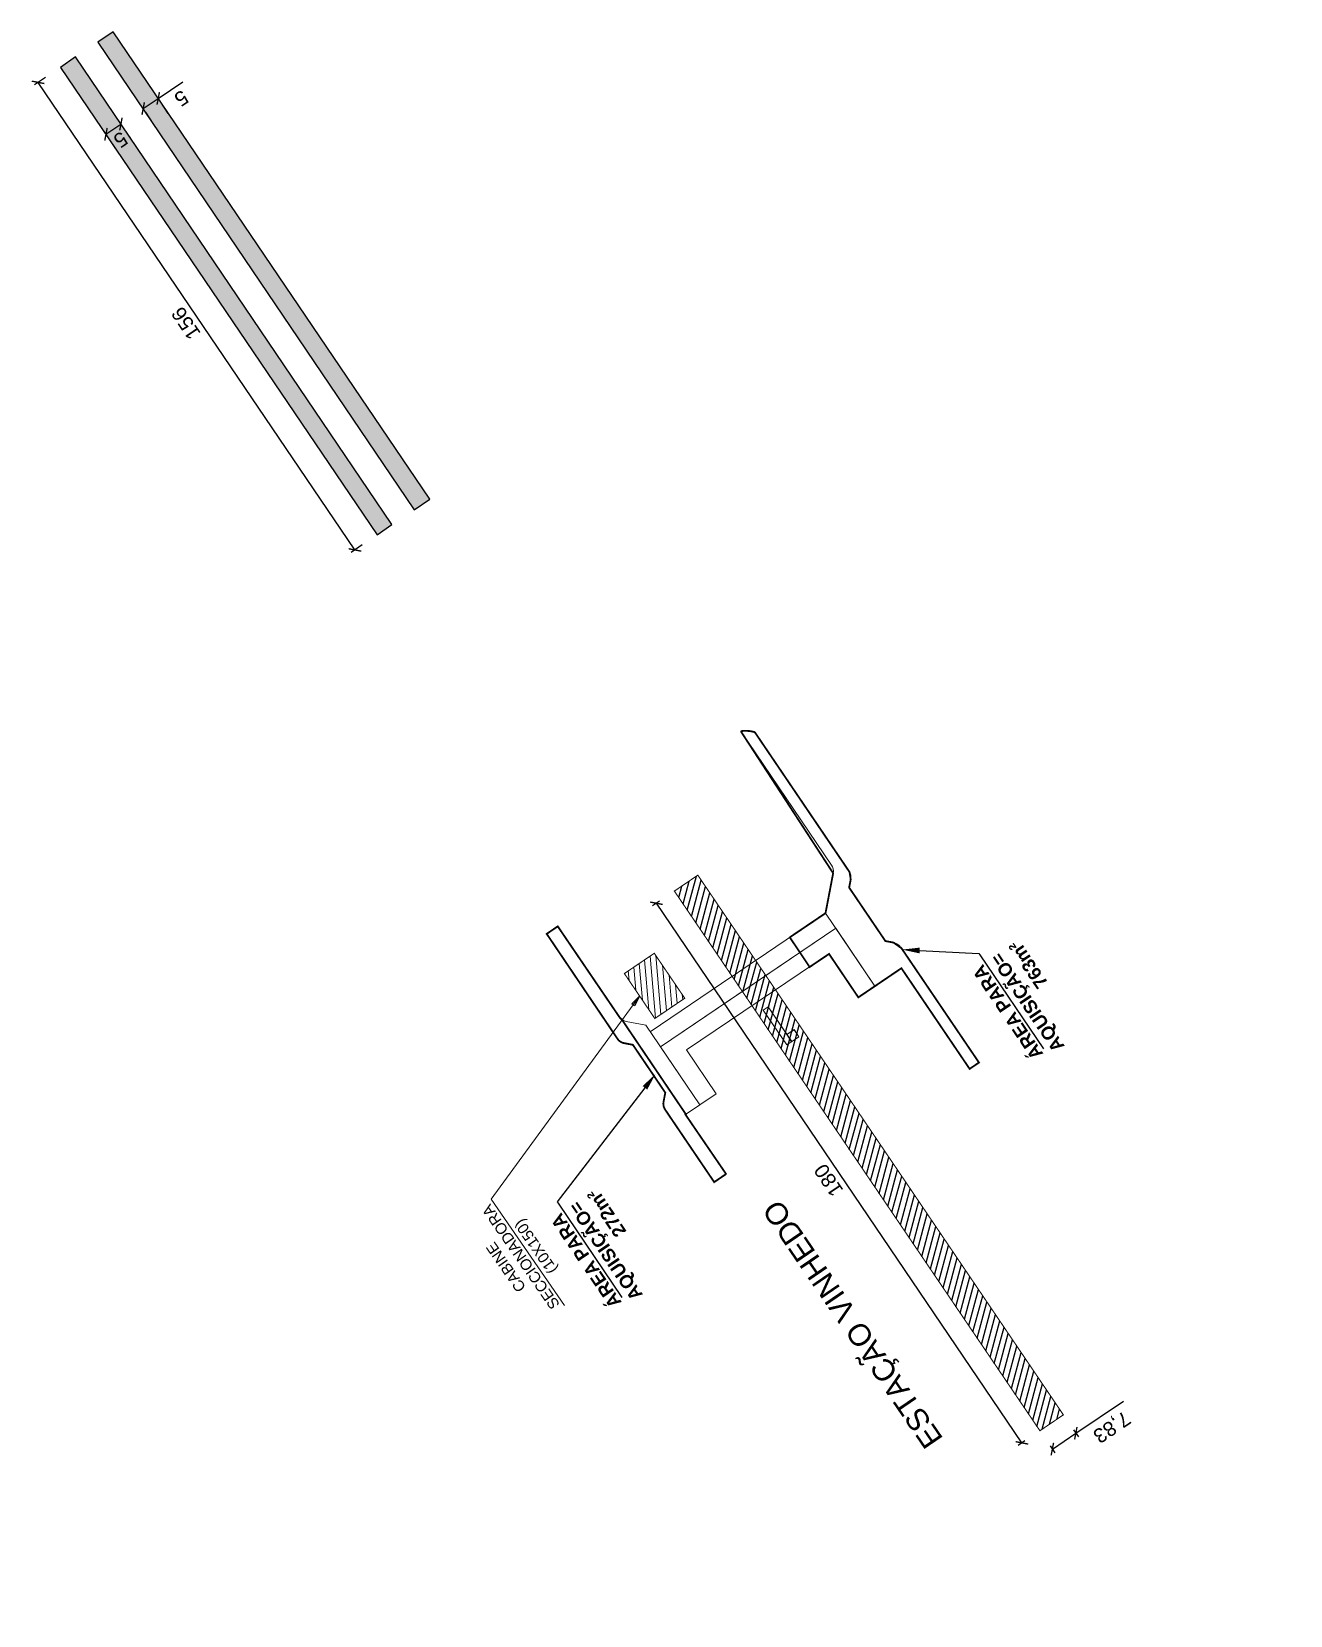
# Model space of a CAD drawing. Header units: metres. Extents: x 286532 to 329498, y 7396783 to 7466136.
# Drawn here: x 298083.6 to 298431.2, y 7451491.5 to 7451928.8 of the extents above; entities that cross this region are included whole.
import ezdxf
from ezdxf import colors
from ezdxf.entities.mleader import LeaderData, LeaderLine
from ezdxf.math import Vec2, Vec3

# ---------------------------------------------------------------- set-up
doc = ezdxf.new("R2010")
doc.units = ezdxf.units.M
doc.header["$LTSCALE"] = 10
doc.linetypes.add('DASHED', pattern=[0.75, 0.5, -0.25])
doc.linetypes.add('DASHED2', pattern=[0.375, 0.25, -0.125])
doc.layers.get('0').update_dxf_attribs({"color": 255})
for name, color, linetype, lineweight in [('_  ARQ-AUX-001', 1, 'Continuous', 5), ('_AUX-PLATAFORMA COTAS', 1, 'Continuous', 25), ('_AUX-PLATAFORMA EXISTENTE', 252, 'Continuous', 25), ('_AUX-PLATAFORMA NOVA', 3, 'DASHED', 25), ('_TEXTO DESAP ESTAÇÕES', 50, 'Continuous', 0)]:
    doc.layers.add(name, color=color, linetype=linetype, lineweight=lineweight)
doc.layers.add('TEXTO', color=3, linetype='Continuous')
doc.styles.add('ARIAL', font='arial.ttf')
doc.styles.add('DIM', font='arial.ttf', dxfattribs={"width": 0.8, "height": 1.5})
doc.styles.get("Standard").update_dxf_attribs({"font": 'arial.ttf'})
doc.dimstyles.new('ISO-25', dxfattribs={"dimtxt": 2.5, "dimasz": 2.5, "dimexe": 1.25, "dimexo": 0.625, "dimtad": 1, "dimtxsty": 'Standard', "dimcen": 2.5, "dimadec": 0, "dimazin": 0, "dimtfac": 1, "dimtmove": 0, "dimatfit": 3, "dimfxl": 1, "dimarcsym": 0})
doc.dimstyles.new('U-1_2000', dxfattribs={"dimscale": 2, "dimtxt": 1.5, "dimasz": 0.75, "dimexe": 0.75, "dimexo": 0.75, "dimgap": 0.25, "dimtad": 1, "dimzin": 4, "dimtxsty": 'DIM', "dimblk": 'ARCHTICK', "dimcen": 0.7, "dimdle": 0.75, "dimclrd": 256, "dimclre": 256, "dimclrt": 256, "dimaunit": 1, "dimadec": 3, "dimazin": 2, "dimtfac": 1, "dimtofl": 0, "dimtmove": 0, "dimatfit": 3, "dimldrblk": 'CLOSEDBLANK', "dimfxl": 0, "dimtolj": 1, "dimtzin": 0, "dimlwd": -1, "dimlwe": -1, "dimarcsym": 0})

# ---------------------------------------------------------------- blocks, each defined once
blk = doc.blocks.new('_ArchTick')
at = {"color": 0, "linetype": 'ByBlock', "const_width": 0.15}
blk.add_lwpolyline([(-0.5, -0.5), (0.5, 0.5)], dxfattribs=at)
blk = doc.blocks.new('A$C4DCA2627')
at = {"layer": '_  ARQ-AUX-001'}
for p, q in [((54.44, 108.93), (32.81, 108.97)), ((32.81, 108.97), (32.81, 105)), ((32.81, 105), (52.72, 105.08)), ((52.72, 105.08), (52.72, 100.3)), ((56.93, 108.96), (54.44, 108.93)), ((60.84, 106.3), (59.05, 108.09)), ((76.8, 106.3), (60.84, 106.3)), ((78.53, 108.04), (76.8, 106.3)), ((115.51, 108.82), (80.18, 108.88)), ((85.26, 105.08), (115.51, 105.13)), ((115.51, 105.13), (115.51, 108.82)), ((79.26, 100.3), (83.14, 104.2)), ((52.72, 100.3), (79.26, 100.3)), ((72.03, 100.3), (72.03, 73.14)), ((77.07, 73.14), (77.07, 100.3)), ((52.91, 71.12), (52.91, 69.48)), ((64.53, 71.12), (52.91, 71.12)), ((64.53, 69.48), (64.53, 71.12)), ((72.03, 73.14), (72.03, 73.01)), ((72.03, 73.01), (72.03, 65.17)), ((72.03, 73.01), (72.03, 73)), ((77.07, 73), (77.07, 73.14)), ((77.07, 65.17), (77.07, 73)), ((55.29, 69.52), (52.91, 69.52)), ((52.91, 69.52), (52.91, 67.12)), ((52.91, 69.48), (64.53, 69.48)), ((52.91, 67.08), (52.91, 67.12)), ((52.91, 67.12), (55.29, 67.12)), ((55.31, 67.08), (52.91, 67.08)), ((55.29, 67.12), (55.29, 69.52)), ((55.29, 67.12), (55.31, 67.12)), ((64.53, 69.48), (55.31, 69.48)), ((55.31, 69.48), (55.31, 67.08)), ((72.03, 65.17), (72.03, 65.14)), ((72.03, 65.14), (72.03, 41.88)), ((77.07, 65.14), (77.07, 65.17)), ((77.07, 64.99), (77.07, 65.14)), ((77.07, 41.88), (77.07, 64.99)), ((77.07, 41.87), (52.72, 41.87)), ((52.72, 41.87), (52.72, 33.03)), ((85.02, 33.92), (77.07, 41.87)), ((52.72, 33.03), (19.13, 33.02)), ((19.13, 33.02), (19.13, 29.97)), ((59.8, 30.87), (61.42, 32.49)), ((61.42, 32.49), (79.26, 32.49)), ((79.26, 32.49), (80.89, 30.86)), ((131.8, 33.06), (87.14, 33.04)), ((19.13, 29.97), (57.68, 29.99)), ((83.01, 29.99), (129.41, 30))]:
    blk.add_line(p, q, dxfattribs=at)
blk.add_lwpolyline([(52.72, 100.3), (52.72, 94.84), (67.29, 94.81), (67.2, 47.4), (52.72, 47.4), (52.72, 41.87), (72.03, 41.87), (72.03, 100.3), (52.72, 100.3)], dxfattribs=at)
for centre, radius, start, end in [((56.93, 105.96), 3, 45.0932, 90.0932), ((80.66, 105.92), 3, 99.2011, 135.0932), ((85.27, 102.08), 3, 90.0932, 135.0932), ((57.68, 32.99), 3, 270.0173, 315.0173), ((83.01, 32.99), 3, 225.0173, 270.0173), ((87.14, 36.04), 3, 225, 270.0173), ((123.69, 36.95), 9, 309.488, 334.4093)]:
    blk.add_arc(centre, radius, start, end, dxfattribs=at)
blk = doc.blocks.new('*D167')
at = {"layer": '_AUX-PLATAFORMA COTAS', "color": 0, "lineweight": -2, "ltscale": 0.05, "transparency": 16777216}
for p, q in [((298256.94, 7451688.69), (298255.08, 7451687.43)), ((298357.06, 7451539.1), (298256.12, 7451688.13)), ((298357.89, 7451539.66), (298356.03, 7451538.4))]:
    blk.add_line(p, q, dxfattribs=at)
at = {"layer": 'Defpoints', "color": 0, "ltscale": 0.05, "transparency": 16777216}
for p in [(298256.12, 7451688.13), (298261.08, 7451691.49), (298362.03, 7451542.46)]:
    blk.add_point(p, dxfattribs=at)
at = {"layer": '_AUX-PLATAFORMA COTAS', "color": 0, "lineweight": -2, "ltscale": 0.05, "transparency": 16777216, "xscale": 2.5, "yscale": 2.5, "zscale": 2.5}
for p, rotation in [((298256.12, 7451688.13), 124.1110728114907), ((298357.06, 7451539.1), 304.1110728114907)]:
    blk.add_blockref('_ArchTick', p, dxfattribs=dict(at, rotation=rotation))
at = {"layer": '_AUX-PLATAFORMA COTAS', "color": 0, "ltscale": 0.05, "transparency": 16777216, "insert": (298303.66, 7451611.63), "char_height": 4, "attachment_point": 5, "rotation": 124.1111}
blk.add_mtext('180', dxfattribs=at)
blk = doc.blocks.new('*D168')
at = {"layer": '_AUX-PLATAFORMA COTAS', "color": 0, "lineweight": -2, "ltscale": 0.05, "transparency": 16777216}
for p, q in [((298371.95, 7451541.77), (298385.08, 7451550.67)), ((298365.47, 7451537.38), (298371.95, 7451541.77)), ((298371.31, 7451542.72), (298372.66, 7451540.74)), ((298364.83, 7451538.33), (298366.18, 7451536.35))]:
    blk.add_line(p, q, dxfattribs=at)
at = {"layer": 'Defpoints', "color": 0, "ltscale": 0.05, "transparency": 16777216}
for p in [(298368.51, 7451546.86), (298362.03, 7451542.47), (298371.95, 7451541.77)]:
    blk.add_point(p, dxfattribs=at)
at = {"layer": '_AUX-PLATAFORMA COTAS', "color": 0, "lineweight": -2, "ltscale": 0.05, "transparency": 16777216, "xscale": 2.5, "yscale": 2.5, "zscale": 2.5}
for p, rotation in [((298371.95, 7451541.77), 34.11312590908596), ((298365.47, 7451537.38), 214.113125909086)]:
    blk.add_blockref('_ArchTick', p, dxfattribs=dict(at, rotation=rotation))
at = {"layer": '_AUX-PLATAFORMA COTAS', "color": 0, "ltscale": 0.05, "transparency": 16777216, "insert": (298381.74, 7451543.69), "char_height": 4, "attachment_point": 5, "rotation": 214.1131}
blk.add_mtext('7,83', dxfattribs=at)
blk = doc.blocks.new('*D169')
at = {"layer": '_AUX-PLATAFORMA COTAS', "color": 0, "lineweight": -2, "ltscale": 0.05, "transparency": 16777216}
for p, q in [((298087.37, 7451916.21), (298084.32, 7451914.14)), ((298172.87, 7451785.7), (298085.35, 7451914.84)), ((298174.89, 7451787.08), (298171.83, 7451785))]:
    blk.add_line(p, q, dxfattribs=at)
at = {"layer": 'Defpoints', "color": 0, "ltscale": 0.05, "transparency": 16777216}
for p in [(298091.51, 7451919.02), (298085.35, 7451914.84), (298179.03, 7451789.88)]:
    blk.add_point(p, dxfattribs=at)
at = {"layer": '_AUX-PLATAFORMA COTAS', "color": 0, "lineweight": -2, "ltscale": 0.05, "transparency": 16777216, "xscale": 2.5, "yscale": 2.5, "zscale": 2.5}
for p, rotation in [((298085.35, 7451914.84), 124.1260713209387), ((298172.87, 7451785.7), 304.1260713209388)]:
    blk.add_blockref('_ArchTick', p, dxfattribs=dict(at, rotation=rotation))
at = {"layer": '_AUX-PLATAFORMA COTAS', "color": 0, "ltscale": 0.05, "transparency": 16777216, "insert": (298126.18, 7451848.29), "char_height": 4, "attachment_point": 5, "rotation": 124.1261}
blk.add_mtext('156', dxfattribs=at)
blk = doc.blocks.new('*D170')
at = {"layer": '_AUX-PLATAFORMA COTAS', "color": 0, "lineweight": -2, "ltscale": 0.05, "transparency": 16777216}
for p, q in [((298104.1, 7451900.51), (298108.23, 7451903.33)), ((298110.99, 7451899.29), (298108.93, 7451902.3)), ((298106.85, 7451896.47), (298104.8, 7451899.48))]:
    blk.add_line(p, q, dxfattribs=at)
at = {"layer": 'Defpoints', "color": 0, "ltscale": 0.05, "transparency": 16777216}
for p in [(298108.17, 7451903.42), (298108.23, 7451903.33), (298104.03, 7451900.6)]:
    blk.add_point(p, dxfattribs=at)
at = {"layer": '_AUX-PLATAFORMA COTAS', "color": 0, "lineweight": -2, "ltscale": 0.05, "transparency": 16777216, "xscale": 2.5, "yscale": 2.5, "zscale": 2.5}
for p, rotation in [((298104.1, 7451900.51), 214.314719285944), ((298108.23, 7451903.33), 34.31471928594404)]:
    blk.add_blockref('_ArchTick', p, dxfattribs=dict(at, rotation=rotation))
at = {"layer": '_AUX-PLATAFORMA COTAS', "color": 0, "ltscale": 0.05, "transparency": 16777216, "insert": (298108.15, 7451899), "char_height": 4, "attachment_point": 5, "rotation": 214.3147}
blk.add_mtext('5', dxfattribs=at)
blk = doc.blocks.new('*D171')
at = {"layer": '_AUX-PLATAFORMA COTAS', "color": 0, "lineweight": -2, "ltscale": 0.05, "transparency": 16777216}
for p, q in [((298118.53, 7451910.4), (298125.29, 7451914.95)), ((298114.38, 7451907.61), (298118.53, 7451910.4)), ((298117.17, 7451903.46), (298115.08, 7451906.58)), ((298121.32, 7451906.25), (298119.22, 7451909.37))]:
    blk.add_line(p, q, dxfattribs=at)
at = {"layer": 'Defpoints', "color": 0, "ltscale": 0.05, "transparency": 16777216}
for p in [(298118.53, 7451910.4), (298118.53, 7451910.4), (298114.38, 7451907.61)]:
    blk.add_point(p, dxfattribs=at)
at = {"layer": '_AUX-PLATAFORMA COTAS', "color": 0, "lineweight": -2, "ltscale": 0.05, "transparency": 16777216, "xscale": 2.5, "yscale": 2.5, "zscale": 2.5}
for p, rotation in [((298118.53, 7451910.4), 33.93374696662256), ((298114.38, 7451907.61), 213.9337469666226)]:
    blk.add_blockref('_ArchTick', p, dxfattribs=dict(at, rotation=rotation))
at = {"layer": '_AUX-PLATAFORMA COTAS', "color": 0, "ltscale": 0.05, "transparency": 16777216, "insert": (298124.92, 7451910.44), "char_height": 4, "attachment_point": 5, "rotation": 213.9337}
blk.add_mtext('5', dxfattribs=at)

msp = doc.modelspace()

# ---------------------------------------------------------------- hatches: boundary and pattern name
at = {"layer": '_  ARQ-AUX-001', "true_color": 0xe60000}
h = msp.add_hatch(dxfattribs=at)
h.set_pattern_fill('ANSI31', color=1, scale=0.5, angle=50)
h.set_pattern_definition([(95, (9.2719, -13.6922), (-1.58145908322, -0.1383597416), [])])
h.paths.add_polyline_path([(298247.276, 7451668.72), (298255.533, 7451674.312), (298263.944, 7451661.892), (298255.686, 7451656.3)])
at = {"layer": '_AUX-PLATAFORMA EXISTENTE', "true_color": 0xa1a1a1}
h = msp.add_hatch(color=253, dxfattribs=at)
h.dxf.hatch_style = 1
h.paths.add_polyline_path([(298106.125, 7451928.834), (298101.864, 7451925.916), (298189.261, 7451796.81), (298193.56, 7451799.712)])
h.paths.add_polyline_path([(298179.018, 7451789.914), (298183.073, 7451792.689), (298095.709, 7451921.923), (298091.542, 7451918.967)])
at = {"layer": '_AUX-PLATAFORMA NOVA', "linetype": 'DASHED2', "ltscale": 2, "true_color": 0x05ff05}
h = msp.add_hatch(dxfattribs=at)
h.set_pattern_fill('ANSI31', color=3, scale=0.5, angle=30)
h.paths.add_polyline_path([(298267.563, 7451695.883), (298368.517, 7451546.849), (298362.037, 7451542.46), (298261.084, 7451691.494)])

# ---------------------------------------------------------------- linework, layer by layer
at = {"layer": '_  ARQ-AUX-001', "color": 1, "true_color": 0xe60000, "const_width": 0.3}
msp.add_lwpolyline([(298247.276, 7451668.72), (298255.533, 7451674.312), (298263.944, 7451661.892), (298255.686, 7451656.3), (298247.276, 7451668.72)], dxfattribs=at)
at = {"layer": '_AUX-PLATAFORMA EXISTENTE', "color": 1}
for points in [[(298106.125, 7451928.834), (298101.864, 7451925.916), (298189.261, 7451796.81), (298193.56, 7451799.712)], [(298179.018, 7451789.914), (298183.073, 7451792.689), (298095.709, 7451921.923), (298091.542, 7451918.967)]]:
    msp.add_lwpolyline(points, close=True, dxfattribs=at)
at = {"layer": '_AUX-PLATAFORMA NOVA', "color": 3, "linetype": 'DASHED2', "ltscale": 2, "true_color": 0x05ff05, "const_width": 0.3, "flags": 128}
msp.add_lwpolyline([(298267.563, 7451695.883), (298368.517, 7451546.849), (298362.037, 7451542.46), (298261.084, 7451691.494)], close=True, dxfattribs=at)
at = {"layer": '_TEXTO DESAP ESTAÇÕES', "color": 240, "const_width": 0.5, "flags": 128}
for points in [[(298292.956, 7451678.724), (298302.821, 7451685.387), (298302.821, 7451685.387), (298304.934, 7451696.432), (298279.411, 7451735.653, -0.1091701), (298283.286, 7451735.387), (298309.466, 7451696.739), (298309.784, 7451694.727), (298309.349, 7451692.463), (298319.356, 7451677.699), (298321.61, 7451677.266), (298323.772, 7451675.755), (298345.205, 7451644.134), (298342.628, 7451642.388), (298323.782, 7451670.191), (298311.892, 7451662.138), (298311.892, 7451662.138), (298311.892, 7451662.138), (298303.796, 7451674.139), (298298.439, 7451670.524), (298292.956, 7451678.724)], [(298275.353, 7451613.341), (298272.08, 7451611.124), (298258.559, 7451631.096, -0.1984221), (298258.096, 7451633.339), (298258.571, 7451635.827), (298249.624, 7451649.035), (298247.208, 7451649.496, -0.1579015), (298245.587, 7451650.385), (298225.822, 7451679.675), (298228.874, 7451681.749), (298245.882, 7451656.728, 0.085189), (298246.586, 7451655.997), (298264.25, 7451629.865), (298264.133, 7451629.785), (298275.368, 7451613.351)]]:
    msp.add_lwpolyline(points, format="xyb", dxfattribs=at)

# ---------------------------------------------------------------- block references
at = {"rotation": 124.1131259076364}
msp.add_blockref('A$C4DCA2627', (298380.701, 7451645.068), dxfattribs=at)

# ---------------------------------------------------------------- texts
at = {"layer": '_  ARQ-AUX-001', "insert": (298219.03, 7451590.716), "char_height": 3, "attachment_point": 5, "rotation": 124.736, "style": 'ARIAL'}
msp.add_mtext_dynamic_manual_height_columns('CABINE SECCIONADORA (10X150)', width=30.32466, gutter_width=50, heights=[0], dxfattribs=at)
at = {"layer": 'TEXTO', "style": 'ARIAL'}
msp.add_text('ESTAÇÃO VINHEDO', height=6, rotation=124.33329, dxfattribs=at).set_placement((298335.48, 7451540.239))

# ---------------------------------------------------------------- dimensions: what is measured, and where the dimension line sits
at = {"layer": '_AUX-PLATAFORMA COTAS', "ltscale": 0.05}
for p1, p2, distance, picture, middle in [((298179.032, 7451789.882), (298091.514, 7451919.019), 7.445, '*D169', (298126.177, 7451848.286)), ((298114.38, 7451907.613), (298118.527, 7451910.402), 0, '*D171', (298124.919, 7451910.443)), ((298362.028, 7451542.461), (298261.084, 7451691.494), 5.997, '*D167', (298303.658, 7451611.628)), ((298362.03, 7451542.471), (298368.51, 7451546.86), -6.143, '*D168', (298381.744, 7451543.69))]:
    dim = msp.add_aligned_dim(p1=p1, p2=p2, distance=distance, dimstyle='ISO-25', override={"dimtxt": 4, "dimexo": 5, "dimgap": 1.5, "dimtad": 2, "dimblk1": 'ArchTick', "dimblk2": 'ArchTick', "dimsah": 1}, dxfattribs=at)
    dim.commit()
    dim.dimension.update_dxf_attribs({"geometry": picture, "text_midpoint": middle})
dim = msp.add_linear_dim(base=(298108.229, 7451903.33), p1=(298104.034, 7451900.599), p2=(298108.167, 7451903.42), angle=34.31472, dimstyle='ISO-25', override={"dimtxt": 4, "dimexo": 5, "dimgap": 1.5, "dimtad": 2, "dimblk1": 'ArchTick', "dimblk2": 'ArchTick', "dimsah": 1}, dxfattribs=at)
dim.commit()
dim.dimension.update_dxf_attribs({"geometry": '*D170', "text_midpoint": (298106.162, 7451901.919), "dimtype": 161})

# ---------------------------------------------------------------- leaders
at = {"layer": '_  ARQ-AUX-001'}
msp.add_leader([(298251.481, 7451662.51), (298210.453, 7451606.388), (298230.692, 7451577.054)], dimstyle='U-1_2000', override={"dimscale": 1, "dimasz": 3}, dxfattribs=at)
at = {"layer": '_TEXTO DESAP ESTAÇÕES', "color": 2}
ml = msp.add_multileader_mtext('Standard', dxfattribs=at)
ml.set_content('{\\fArial|b1|i0|c0|p34;ÁREA PARA \\P\\pxqr;AQUISIÇÃO=\\P763m²}', color=2, style='ARIAL')
ml.set_leader_properties()
ml.build(insert=Vec2(0, 0))
ml.multileader.update_dxf_attribs({"text_right_attachment_type": 6, "dogleg_length": 0.363, "arrow_head_size": 4.838})
ctx = ml.context
ctx.base_point, ctx.char_height, ctx.arrow_head_size, ctx.landing_gap_size, ctx.plane_origin, ctx.plane_x_axis, ctx.plane_y_axis = Vec3(298363.715, 7451642.44), 3.6288, 4.838, 2.419, Vec3(298061.114, 7451646.834), Vec3(-0.5605496, 0.8281209), Vec3(-0.8281209, -0.5605496)
ctx.right_attachment, ctx.text_align_type = 6, 2
notes = []
notes.append((ctx, [(1, (1, 1, 0), (298345.193, 7451674.279), (0.5605496, -0.8281209), 0.435, [(0, [(298323.985, 7451675.327)], 0, [])])]))
ctx.mtext.insert, ctx.mtext.text_direction, ctx.mtext.rotation, ctx.mtext.width, ctx.mtext.defined_height, ctx.mtext.alignment, ctx.mtext.flow_direction = Vec3(298343.187, 7451669.474), Vec3(-0.5605496, 0.8281209), 2.1658456, 132.06332, 34.76, 3, 5
ml = msp.add_multileader_mtext('Standard', dxfattribs=at)
ml.set_content('{\\fArial|b1|i0|c0|p34;ÁREA PARA \\PAQUISIÇÃO=\\P272m²}', color=2, style='ARIAL')
ml.set_leader_properties()
ml.build(insert=Vec2(0, 0))
ml.multileader.update_dxf_attribs({"text_right_attachment_type": 6, "dogleg_length": 0.363, "arrow_head_size": 4.838})
ctx = ml.context
ctx.base_point, ctx.char_height, ctx.arrow_head_size, ctx.landing_gap_size, ctx.plane_origin, ctx.plane_x_axis, ctx.plane_y_axis = Vec3(298247.216, 7451573.792), 3.6288, 4.838, 2.419, Vec3(297993.029, 7451612.509), Vec3(-0.5605496, 0.8281209), Vec3(-0.8281209, -0.5605496)
ctx.right_attachment, ctx.text_align_type = 6, 2
notes.append((ctx, [(1, (1, 1, 0), (298228.72, 7451605.649), (0.5605496, -0.8281209), 0.435, [(0, [(298255.9, 7451641.003)], 0, [])])]))
ctx.mtext.insert, ctx.mtext.text_direction, ctx.mtext.rotation, ctx.mtext.width, ctx.mtext.defined_height, ctx.mtext.alignment, ctx.mtext.line_spacing_style, ctx.mtext.flow_direction = Vec3(298226.714, 7451600.844), Vec3(-0.5605496, 0.8281209), 2.1658456, 132.06332, 34.76, 3, 2, 5
for ctx, leaders in notes:
    for number, flags, end, landing, length, lines in leaders:
        leader = LeaderData()
        leader.index, (leader.has_last_leader_line, leader.has_dogleg_vector, leader.attachment_direction) = number, flags
        leader.last_leader_point, leader.dogleg_vector, leader.dogleg_length = Vec3(end), Vec3(landing), length
        for number, points, colour, breaks in lines:
            line = LeaderLine()
            line.index, line.vertices, line.color, line.breaks = number, Vec3.list(points), colors.encode_raw_color(colour), breaks
            leader.lines.append(line)
        ctx.leaders.append(leader)

doc.saveas('drawing.dxf')
